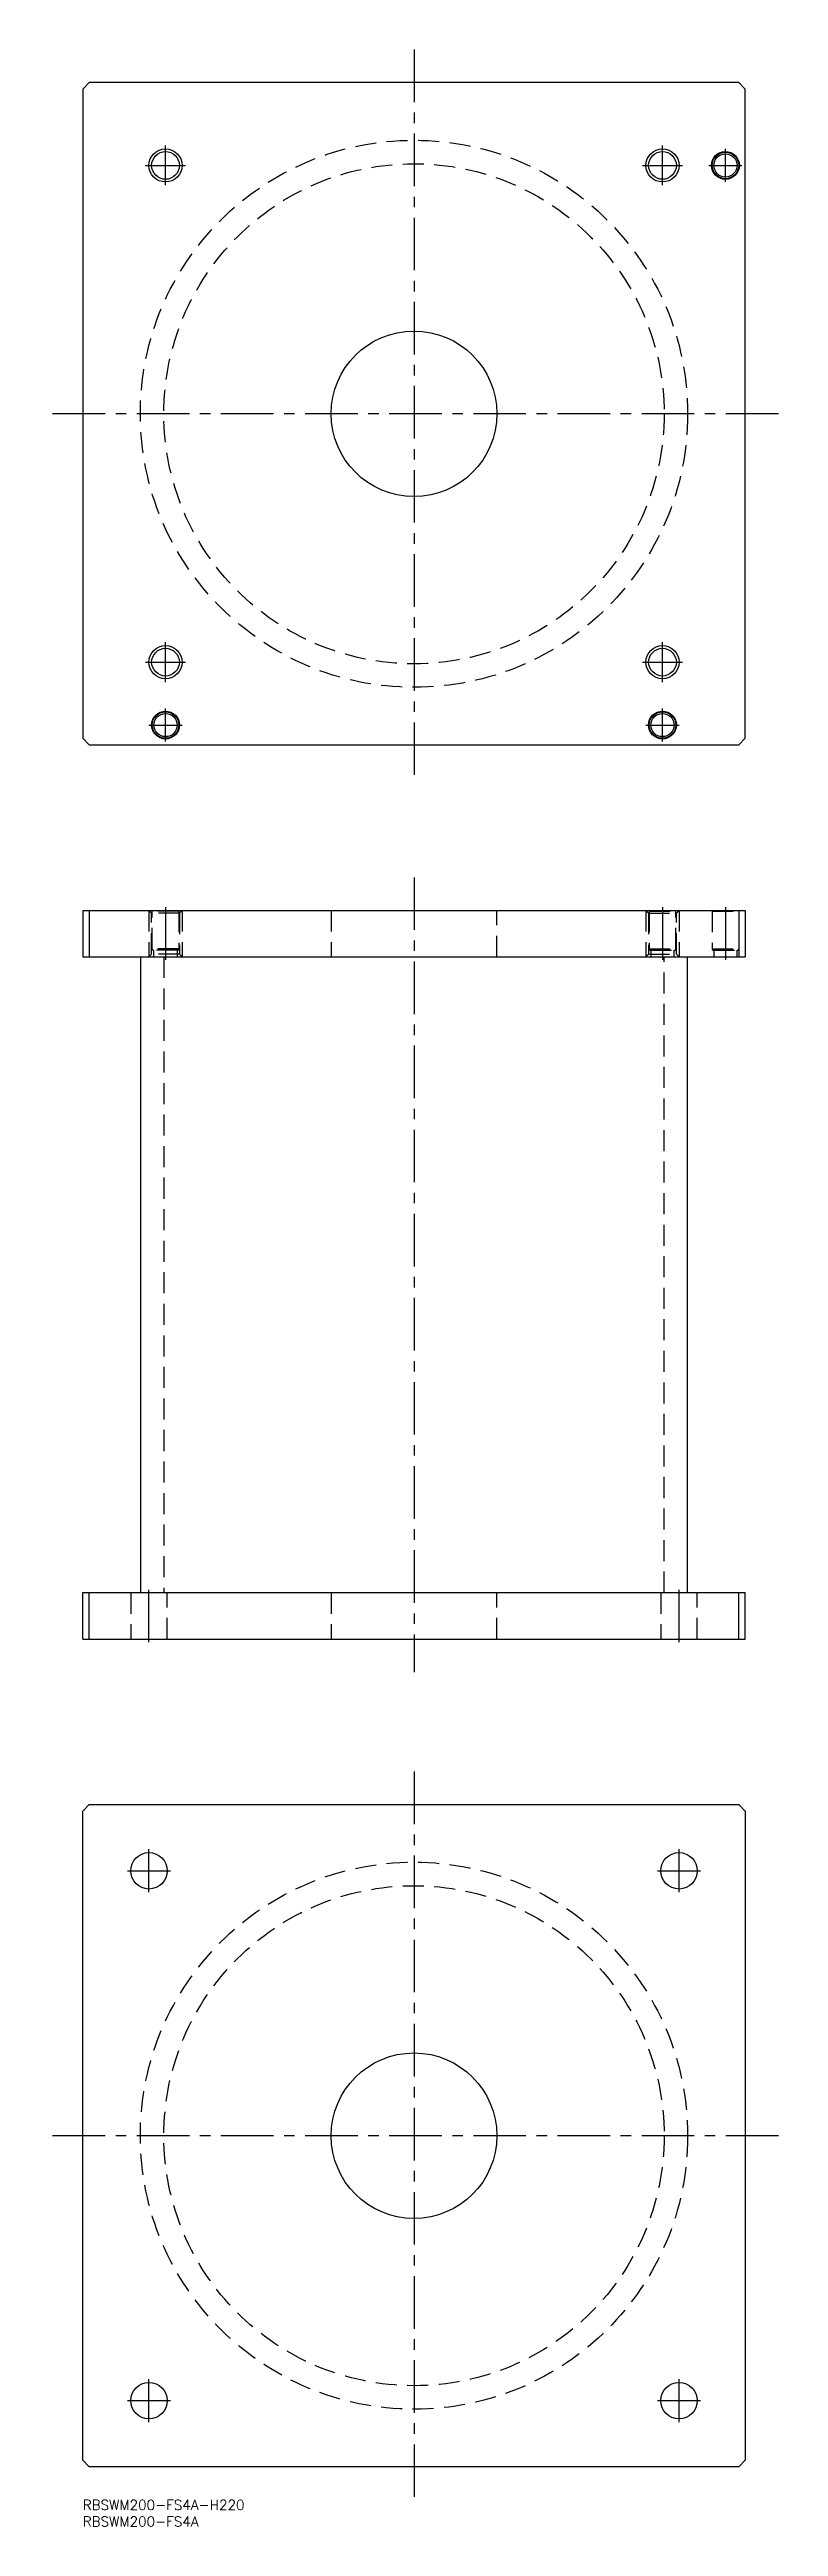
# Model space of a CAD drawing. Extents: x -10 to 210, y -8 to 740.
import ezdxf

# ---------------------------------------------------------------- set-up
doc = ezdxf.new("R2010")
doc.units = 0
doc.header["$LTSCALE"] = 0.5
doc.linetypes.add('CENTER', pattern=[50.8, 31.75, -6.35, 6.35, -6.35])
doc.linetypes.add('DASHED', pattern=[19.05, 12.7, -6.35])
for name, color, linetype in [('MSM_CENTER', 1, 'CENTER'), ('MSM_CONTINUOUS', 7, 'CONTINUOUS'), ('MSM_DASHED', 4, 'DASHED'), ('MSM_NARROW', 5, 'CONTINUOUS'), ('MSM_PART_NUMBER', 7, 'CONTINUOUS')]:
    doc.layers.add(name, color=color, linetype=linetype)
doc.styles.get("Standard").update_dxf_attribs({"font": 'txt.shx', "height": 3, "bigfont": 'bigfont.shx'})

msp = doc.modelspace()

# ---------------------------------------------------------------- linework, layer by layer
at = {"layer": 'MSM_CENTER'}
for p, q in [((100, 740), (100, 520)), ((25, 699), (25, 711)), ((175, 699), (175, 711)), ((19, 705), (31, 705)), ((169, 705), (181, 705)), ((189, 705), (199, 705)), ((194, 700), (194, 710)), ((210, 630), (-10, 630)), ((19, 555), (31, 555)), ((25, 549), (25, 561)), ((169, 555), (181, 555)), ((175, 549), (175, 561)), ((25, 531), (25, 541)), ((175, 531), (175, 541)), ((20, 536), (30, 536)), ((170, 536), (180, 536)), ((100, 490), (100, 250)), ((25, 481), (25, 465)), ((175, 481), (175, 465)), ((194, 481), (194, 465)), ((20, 259), (20, 275)), ((180, 259), (180, 275)), ((100, 220), (100, 0)), ((20, 183.5), (20, 196.5)), ((180, 183.5), (180, 196.5)), ((13.5, 190), (26.5, 190)), ((173.5, 190), (186.5, 190)), ((210, 110), (-10, 110)), ((13.5, 30), (26.5, 30)), ((20, 23.5), (20, 36.5)), ((173.5, 30), (186.5, 30)), ((180, 23.5), (180, 36.5))]:
    msp.add_line(p, q, dxfattribs=at)
at = {"layer": 'MSM_CONTINUOUS'}
for p, q in [((2, 730), (0, 728)), ((0, 728), (0, 532)), ((198, 730), (2, 730)), ((200, 728), (198, 730)), ((200, 532), (200, 728)), ((0, 532), (2, 530)), ((198, 530), (200, 532)), ((2, 530), (198, 530)), ((0, 480), (200, 480)), ((0, 480), (0, 466)), ((2, 480), (2, 466)), ((198, 480), (198, 466)), ((200, 480), (200, 466)), ((0, 466), (200, 466)), ((17.4, 466), (17.4, 274)), ((182.6, 274), (182.6, 466)), ((0, 260), (0, 274)), ((0, 274), (200, 274)), ((2, 260), (2, 274)), ((198, 260), (198, 274)), ((200, 260), (200, 274)), ((0, 260), (200, 260)), ((0, 208), (2, 210)), ((2, 210), (198, 210)), ((198, 210), (200, 208)), ((0, 12), (0, 208)), ((200, 208), (200, 12)), ((2, 10), (0, 12)), ((198, 10), (2, 10)), ((200, 12), (198, 10))]:
    msp.add_line(p, q, dxfattribs=at)
for centre, radius in [((25, 705), 4.188), ((175, 705), 4.188), ((194, 705), 4.2), ((194, 705), 4), ((194, 705), 3.5), ((100, 630), 25), ((25, 555), 4.188), ((175, 555), 4.188), ((25, 536), 4.2), ((25, 536), 4), ((25, 536), 3.5), ((175, 536), 4.2), ((175, 536), 4), ((175, 536), 3.5), ((20, 190), 5.5), ((180, 190), 5.5), ((100, 110), 25), ((20, 30), 5.5), ((180, 30), 5.5)]:
    msp.add_circle(centre, radius, dxfattribs=at)
at = {"layer": 'MSM_DASHED'}
for p, q in [((20.812, 479.188), (20, 480)), ((20, 480), (20, 466)), ((21, 479.8), (20.8, 480)), ((29.188, 479.188), (20.812, 479.188)), ((20.812, 466.812), (20.812, 479.188)), ((29, 479.8), (21, 479.8)), ((21, 468.4), (21, 479.8)), ((29.2, 480), (29, 479.8)), ((29, 479.8), (29, 468.4)), ((30, 480), (29.188, 479.188)), ((29.188, 479.188), (29.188, 466.812)), ((30, 480), (30, 466)), ((75, 480), (75, 466)), ((125, 466), (125, 480)), ((170, 480), (170.812, 479.188)), ((170, 480), (170, 466)), ((170.8, 480), (171, 479.8)), ((170.812, 479.188), (179.188, 479.188)), ((170.812, 479.188), (170.812, 466.812)), ((171, 479.8), (179, 479.8)), ((171, 479.8), (171, 468.4)), ((179, 479.8), (179.2, 480)), ((179, 468.4), (179, 479.8)), ((179.188, 479.188), (180, 480)), ((179.188, 466.812), (179.188, 479.188)), ((180, 480), (180, 466)), ((189.8, 480), (190, 479.8)), ((190, 479.8), (198, 479.8)), ((190, 479.8), (190, 468.4)), ((198, 479.8), (198.2, 480)), ((20, 466), (20.812, 466.812)), ((29.188, 466.812), (20.812, 466.812)), ((28.993, 468.4), (21.007, 468.4)), ((28.6, 468), (21.4, 468)), ((21.5, 466), (21.5, 468)), ((24.5, 466), (24.5, 274)), ((28.5, 468), (28.5, 466)), ((29.188, 466.812), (30, 466)), ((170.812, 466.812), (170, 466)), ((170.812, 466.812), (179.188, 466.812)), ((171.007, 468.4), (178.993, 468.4)), ((171.4, 468), (178.6, 468)), ((171.5, 468), (171.5, 466)), ((175.5, 274), (175.5, 466)), ((178.5, 466), (178.5, 468)), ((180, 466), (179.188, 466.812)), ((190.007, 468.4), (197.993, 468.4)), ((190.4, 468), (197.6, 468)), ((190.5, 468), (190.5, 466)), ((197.5, 466), (197.5, 468)), ((14.5, 274), (14.5, 260)), ((25.5, 260), (25.5, 274)), ((75, 274), (75, 260)), ((125, 260), (125, 274)), ((174.5, 274), (174.5, 260)), ((185.5, 260), (185.5, 274))]:
    msp.add_line(p, q, dxfattribs=at)
for centre, radius in [((100, 630), 82.6), ((100, 630), 75.5), ((100, 110), 82.6), ((100, 110), 75.5)]:
    msp.add_circle(centre, radius, dxfattribs=at)
for centre, start, end in [((21.4, 468.4), 180, 270), ((28.6, 468.4), 270, 0), ((171.4, 468.4), 180, 270), ((178.6, 468.4), 270, 0), ((190.4, 468.4), 180, 270), ((197.6, 468.4), 270, 0)]:
    msp.add_arc(centre, 0.4, start, end, dxfattribs=at)
at = {"layer": 'MSM_NARROW'}
for centre in [(25, 705), (175, 705), (25, 555), (175, 555)]:
    msp.add_circle(centre, 5, dxfattribs=at)

# ---------------------------------------------------------------- texts
at = {"layer": 'MSM_PART_NUMBER'}
for s, p in [('RBSWM200-FS4A-H220', (0, -3)), ('RBSWM200-FS4A', (0, -8))]:
    msp.add_text(s, height=3, dxfattribs=at).set_placement(p)

doc.saveas('drawing.dxf')
